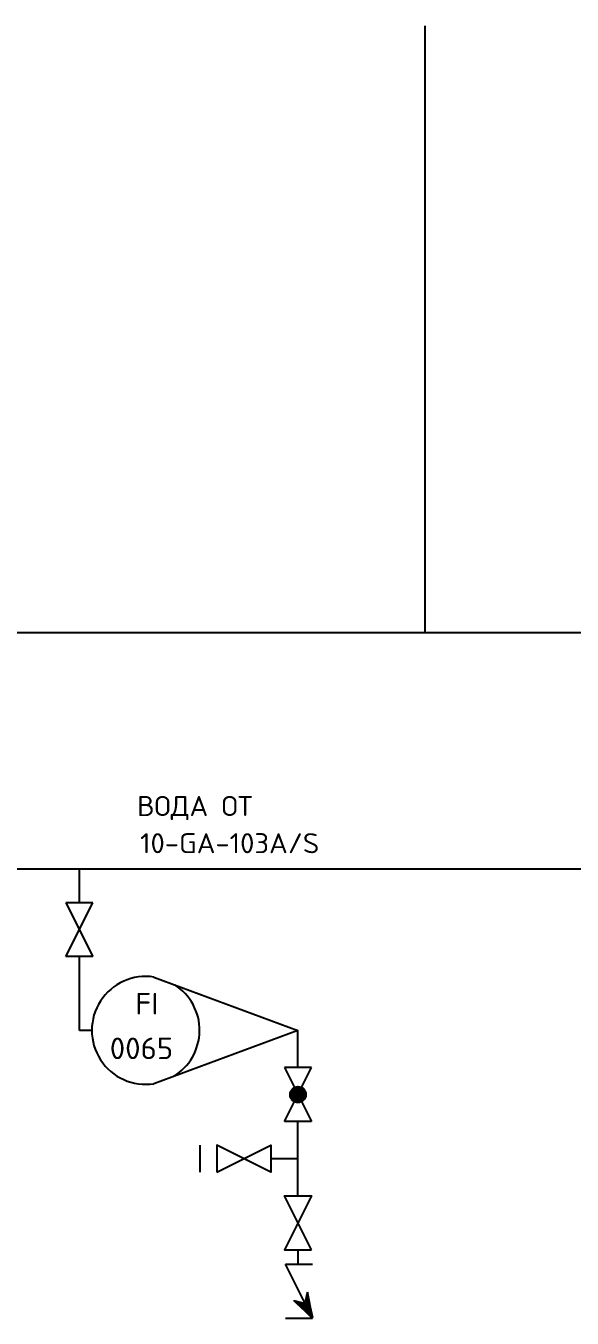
# Model space of a CAD drawing. Extents: x 270 to 589, y 86 to 206.
# Drawn here: x 404.39 to 407.94, y 111.15 to 119.53 of the extents above; entities that cross this region are included whole.
import ezdxf

# ---------------------------------------------------------------- set-up
doc = ezdxf.new("R2010")
doc.units = 0
doc.header["$MEASUREMENT"] = 0
doc.layers.get('0').update_dxf_attribs({"linetype": 'CONTINUOUS'})
doc.layers.add('IN-MAJ-PROC', color=3, linetype='CONTINUOUS')
doc.layers.add('IN-MIN-PROC', color=7, linetype='CONTINUOUS')
doc.styles.add('S1', font='SIMPLEX.shx')
doc.styles.add('SIMPLEX', font='SIMPLEX')

msp = doc.modelspace()

# ---------------------------------------------------------------- hatches: boundary and pattern name
at = {"linetype": 'CONTINUOUS'}
h = msp.add_hatch(dxfattribs=at)
h.set_pattern_fill('ANSI31', color=2, scale=0.0014, angle=90, style=0)
h.set_pattern_definition([(135, (433.87516385, -248.9680968), (-0.00012374368671, -0.00012374368671), [])])
edge = h.paths.add_edge_path()
edge.add_arc((406.1601, 112.5973), 0.0516, 0, 360)

# ---------------------------------------------------------------- linework, layer by layer
at = {"color": 6, "linetype": 'CONTINUOUS'}
msp.add_line((271.0838, 115.597), (567.7018, 115.597, 0.5582), dxfattribs=at)
at = {"color": 5, "linetype": 'CONTINUOUS'}
for p, q in [((392.3479, 114.0621), (408.3524, 114.0621)), ((404.8212, 113.0139), (404.7402, 113.0139)), ((406.1597, 111.5896), (406.1597, 111.496))]:
    msp.add_line(p, q, dxfattribs=at)
at = {"color": 2}
for p, q in [((404.6527, 113.493), (404.8277, 113.843)), ((404.6527, 113.843), (404.8277, 113.493)), ((404.8277, 113.843), (404.6527, 113.843)), ((404.8277, 113.493), (404.6527, 113.493)), ((406.0722, 112.4224), (406.2472, 112.7724)), ((406.0722, 112.7724), (406.2472, 112.4224)), ((406.2472, 112.7724), (406.0722, 112.7724)), ((406.2472, 112.4224), (406.0722, 112.4224)), ((406.0792, 111.496), (406.2542, 111.496)), ((406.2542, 111.146), (406.0792, 111.496)), ((406.0792, 111.146), (406.2542, 111.146))]:
    msp.add_line(p, q, dxfattribs=at)
at = {"color": 2, "linetype": 'CONTINUOUS'}
for p, q in [((405.5228, 112.2696), (405.5228, 112.0942)), ((406.1331, 111.2597), (406.2069, 111.2405)), ((406.2542, 111.146), (406.1331, 111.2597)), ((406.1545, 111.2396), (406.1349, 111.2592)), ((406.1352, 111.2578), (406.1363, 111.2589)), ((406.137, 111.2571), (406.1382, 111.2584)), ((406.1377, 111.2554), (406.1389, 111.2565)), ((406.1953, 111.2013), (406.1382, 111.2584)), ((406.1395, 111.2547), (406.1422, 111.2573)), ((406.1403, 111.253), (406.1413, 111.254)), ((406.236, 111.1631), (406.1416, 111.2575)), ((406.1419, 111.2522), (406.145, 111.2553)), ((406.1428, 111.2506), (406.1438, 111.2516)), ((406.1432, 111.2559), (406.1441, 111.2568)), ((406.1444, 111.2497), (406.1475, 111.2528)), ((406.1454, 111.2482), (406.1463, 111.2491)), ((406.1457, 111.2534), (406.148, 111.2558)), ((406.1469, 111.2472), (406.15, 111.2503)), ((406.1479, 111.2458), (406.1488, 111.2466)), ((406.1481, 111.251), (406.1512, 111.254)), ((406.2544, 111.1496), (406.1483, 111.2558)), ((406.1494, 111.2547), (406.15, 111.2553)), ((406.1494, 111.2448), (406.1525, 111.2479)), ((406.1505, 111.2434), (406.1512, 111.2441)), ((406.1506, 111.2485), (406.1537, 111.2516)), ((406.2538, 111.1527), (406.1516, 111.2549)), ((406.1518, 111.2522), (406.1539, 111.2543)), ((406.1518, 111.2423), (406.1549, 111.2454)), ((406.153, 111.241), (406.1537, 111.2417)), ((406.1531, 111.246), (406.1562, 111.2491)), ((406.1543, 111.2497), (406.1574, 111.2528)), ((406.1543, 111.2398), (406.1574, 111.2429)), ((406.2532, 111.1558), (406.155, 111.254)), ((406.1556, 111.2534), (406.1559, 111.2538)), ((406.1556, 111.2435), (406.1587, 111.2466)), ((406.1556, 111.2386), (406.1562, 111.2392)), ((406.1568, 111.2472), (406.1599, 111.2503)), ((406.1569, 111.2374), (406.1599, 111.2404)), ((406.158, 111.251), (406.1598, 111.2527)), ((406.158, 111.2411), (406.1611, 111.2441)), ((406.1581, 111.2362), (406.1587, 111.2367)), ((406.2526, 111.1589), (406.1583, 111.2531)), ((406.1593, 111.2448), (406.1624, 111.2479)), ((406.1594, 111.235), (406.1624, 111.238)), ((406.1605, 111.2485), (406.1636, 111.2516)), ((406.1605, 111.2386), (406.1636, 111.2417)), ((406.252, 111.1619), (406.1617, 111.2523)), ((406.1617, 111.2522), (406.1618, 111.2522)), ((406.1617, 111.2423), (406.1648, 111.2454)), ((406.162, 111.2326), (406.1648, 111.2355)), ((406.163, 111.246), (406.1661, 111.2491)), ((406.163, 111.2361), (406.1661, 111.2392)), ((406.1642, 111.2497), (406.1657, 111.2512)), ((406.1642, 111.2398), (406.1673, 111.2429)), ((406.2514, 111.165), (406.165, 111.2514)), ((406.1655, 111.2435), (406.1686, 111.2466)), ((406.1655, 111.2336), (406.1686, 111.2367)), ((406.1667, 111.2472), (406.1696, 111.2502)), ((406.1667, 111.2373), (406.1698, 111.2404)), ((406.1679, 111.2411), (406.171, 111.2441)), ((406.2508, 111.1681), (406.1684, 111.2505)), ((406.1692, 111.2448), (406.1723, 111.2479)), ((406.1692, 111.2349), (406.1723, 111.238)), ((406.1704, 111.2485), (406.1716, 111.2497)), ((406.1704, 111.2386), (406.1735, 111.2417)), ((406.1716, 111.2423), (406.1747, 111.2454)), ((406.1716, 111.2324), (406.1747, 111.2355)), ((406.2502, 111.1712), (406.1717, 111.2497)), ((406.1729, 111.246), (406.1755, 111.2487)), ((406.1729, 111.2361), (406.176, 111.2392)), ((406.1741, 111.2398), (406.1772, 111.2429)), ((406.2496, 111.1742), (406.1751, 111.2488)), ((406.1754, 111.2435), (406.1785, 111.2466)), ((406.1754, 111.2336), (406.1785, 111.2367)), ((406.1766, 111.2472), (406.1775, 111.2481)), ((406.1766, 111.2373), (406.1797, 111.2404)), ((406.1778, 111.2411), (406.1809, 111.2441)), ((406.249, 111.1773), (406.1784, 111.2479)), ((406.1791, 111.2448), (406.1814, 111.2471)), ((406.1791, 111.2349), (406.1822, 111.238)), ((406.1803, 111.2386), (406.1834, 111.2417)), ((406.1815, 111.2423), (406.1846, 111.2454)), ((406.1815, 111.2324), (406.1846, 111.2355)), ((406.2484, 111.1804), (406.1817, 111.247)), ((406.1828, 111.246), (406.1834, 111.2466)), ((406.1828, 111.2361), (406.1859, 111.2392)), ((406.184, 111.2398), (406.1871, 111.2429)), ((406.2478, 111.1835), (406.1851, 111.2462)), ((406.1853, 111.2435), (406.1873, 111.2456)), ((406.1853, 111.2336), (406.1884, 111.2367)), ((406.1865, 111.2373), (406.1896, 111.2404)), ((406.1877, 111.2411), (406.1908, 111.2441)), ((406.2472, 111.1866), (406.1884, 111.2453)), ((406.189, 111.2448), (406.1893, 111.2451)), ((406.189, 111.2349), (406.1921, 111.238)), ((406.1902, 111.2386), (406.1933, 111.2417)), ((406.1914, 111.2423), (406.1932, 111.2441)), ((406.1914, 111.2324), (406.1945, 111.2355)), ((406.2466, 111.1896), (406.1918, 111.2444)), ((406.1927, 111.2361), (406.1958, 111.2392)), ((406.1939, 111.2398), (406.197, 111.2429)), ((406.246, 111.1927), (406.1951, 111.2436)), ((406.1952, 111.2435), (406.1952, 111.2435)), ((406.1952, 111.2336), (406.1983, 111.2367)), ((406.1964, 111.2373), (406.1995, 111.2404)), ((406.1976, 111.2411), (406.2007, 111.2441)), ((406.2454, 111.1958), (406.1985, 111.2427)), ((406.1989, 111.2448), (406.202, 111.2479)), ((406.1989, 111.2349), (406.202, 111.238)), ((406.2001, 111.2386), (406.2032, 111.2417)), ((406.2013, 111.2423), (406.2044, 111.2454)), ((406.2013, 111.2324), (406.2044, 111.2355)), ((406.2448, 111.1989), (406.2018, 111.2418)), ((406.2026, 111.246), (406.2057, 111.2491)), ((406.2026, 111.2361), (406.2057, 111.2392)), ((406.2038, 111.2497), (406.2069, 111.2528)), ((406.2038, 111.2398), (406.2069, 111.2429)), ((406.2051, 111.2435), (406.2082, 111.2466)), ((406.2051, 111.2336), (406.2082, 111.2367)), ((406.2442, 111.2019), (406.2052, 111.2409)), ((406.2063, 111.2472), (406.2094, 111.2503)), ((406.2063, 111.2373), (406.2094, 111.2404)), ((406.2069, 111.2405), (406.2201, 111.3031)), ((406.2075, 111.251), (406.2106, 111.254)), ((406.2075, 111.2411), (406.2106, 111.2441)), ((406.2088, 111.2547), (406.2119, 111.2578)), ((406.2088, 111.2448), (406.2119, 111.2479)), ((406.2088, 111.2349), (406.2119, 111.238)), ((406.21, 111.2485), (406.2131, 111.2516)), ((406.21, 111.2386), (406.2131, 111.2417)), ((406.2219, 111.3158), (406.211, 111.2579)), ((406.2112, 111.2522), (406.2143, 111.2553)), ((406.2112, 111.2423), (406.2143, 111.2454)), ((406.2112, 111.2324), (406.2143, 111.2355)), ((406.2113, 111.2597), (406.2131, 111.2615)), ((406.2381, 111.2327), (406.2113, 111.2595)), ((406.2375, 111.2358), (406.2117, 111.2616)), ((406.2119, 111.2628), (406.2143, 111.2652)), ((406.2369, 111.2389), (406.2121, 111.2637)), ((406.2125, 111.2658), (406.2156, 111.2689)), ((406.2363, 111.242), (406.2125, 111.2658)), ((406.2125, 111.2559), (406.2156, 111.259)), ((406.2125, 111.246), (406.2156, 111.2491)), ((406.2125, 111.2361), (406.2156, 111.2392)), ((406.2357, 111.245), (406.2129, 111.2679)), ((406.2351, 111.2481), (406.2133, 111.27)), ((406.2137, 111.2695), (406.2168, 111.2726)), ((406.2345, 111.2512), (406.2137, 111.272)), ((406.2137, 111.2596), (406.2168, 111.2627)), ((406.2137, 111.2497), (406.2168, 111.2528)), ((406.2137, 111.2398), (406.2168, 111.2429)), ((406.2339, 111.2543), (406.2141, 111.2741)), ((406.2142, 111.2749), (406.2143, 111.2751)), ((406.2333, 111.2573), (406.2144, 111.2762)), ((406.2148, 111.278), (406.2156, 111.2788)), ((406.2327, 111.2604), (406.2148, 111.2783)), ((406.215, 111.2732), (406.2181, 111.2763)), ((406.215, 111.2633), (406.2181, 111.2664)), ((406.215, 111.2534), (406.2181, 111.2565)), ((406.215, 111.2435), (406.2181, 111.2466)), ((406.215, 111.2336), (406.2181, 111.2367)), ((406.2321, 111.2635), (406.2152, 111.2804)), ((406.2154, 111.281), (406.2168, 111.2825)), ((406.2315, 111.2666), (406.2156, 111.2825)), ((406.2159, 111.2841), (406.2181, 111.2862)), ((406.2309, 111.2697), (406.216, 111.2845)), ((406.2162, 111.2769), (406.2193, 111.28)), ((406.2162, 111.267), (406.2193, 111.2701)), ((406.2162, 111.2571), (406.2193, 111.2602)), ((406.2162, 111.2472), (406.2193, 111.2503)), ((406.2162, 111.2373), (406.2193, 111.2404)), ((406.2303, 111.2727), (406.2164, 111.2866)), ((406.2165, 111.2871), (406.2193, 111.2899)), ((406.2297, 111.2758), (406.2168, 111.2887)), ((406.2291, 111.2789), (406.2172, 111.2908)), ((406.2174, 111.2905), (406.2205, 111.2936)), ((406.2174, 111.2806), (406.2205, 111.2837)), ((406.2174, 111.2707), (406.2205, 111.2738)), ((406.2174, 111.2609), (406.2205, 111.2639)), ((406.2174, 111.251), (406.2205, 111.254)), ((406.2174, 111.2411), (406.2205, 111.2441)), ((406.2285, 111.282), (406.2176, 111.2929)), ((406.2279, 111.285), (406.218, 111.295)), ((406.2273, 111.2881), (406.2184, 111.2971)), ((406.2267, 111.2912), (406.2187, 111.2991)), ((406.2187, 111.2943), (406.2218, 111.2974)), ((406.2187, 111.2844), (406.2218, 111.2875)), ((406.2187, 111.2745), (406.2218, 111.2776)), ((406.2187, 111.2646), (406.2218, 111.2677)), ((406.2187, 111.2547), (406.2218, 111.2578)), ((406.2187, 111.2448), (406.2218, 111.2479)), ((406.2187, 111.2349), (406.2218, 111.238)), ((406.2188, 111.2993), (406.2193, 111.2998)), ((406.2261, 111.2943), (406.2191, 111.3012)), ((406.2194, 111.3024), (406.2205, 111.3035)), ((406.2255, 111.2973), (406.2195, 111.3033)), ((406.2199, 111.3054), (406.2218, 111.3073)), ((406.2249, 111.3004), (406.2199, 111.3054)), ((406.2199, 111.298), (406.223, 111.3011)), ((406.2199, 111.2881), (406.223, 111.2912)), ((406.2199, 111.2782), (406.223, 111.2813)), ((406.2199, 111.2683), (406.223, 111.2714)), ((406.2199, 111.2584), (406.223, 111.2615)), ((406.2199, 111.2485), (406.223, 111.2516)), ((406.2199, 111.2386), (406.223, 111.2417)), ((406.2201, 111.3031), (406.2545, 111.1493)), ((406.2243, 111.3035), (406.2203, 111.3075)), ((406.2205, 111.3085), (406.2228, 111.3108)), ((406.2237, 111.3066), (406.2207, 111.3096)), ((406.2211, 111.3116), (406.2224, 111.3129)), ((406.2231, 111.3097), (406.2211, 111.3116)), ((406.2211, 111.3017), (406.2241, 111.3046)), ((406.2211, 111.2918), (406.2242, 111.2949)), ((406.2211, 111.2819), (406.2242, 111.285)), ((406.2211, 111.272), (406.2242, 111.2751)), ((406.2211, 111.2621), (406.2242, 111.2652)), ((406.2211, 111.2522), (406.2242, 111.2553)), ((406.2211, 111.2423), (406.2242, 111.2454)), ((406.2211, 111.2324), (406.2242, 111.2355)), ((406.2225, 111.3127), (406.2215, 111.3137)), ((406.2545, 111.1493), (406.2219, 111.3158)), ((406.2224, 111.3054), (406.2237, 111.3067)), ((406.2224, 111.2955), (406.2253, 111.2984)), ((406.2224, 111.2856), (406.2255, 111.2887)), ((406.2224, 111.2757), (406.2255, 111.2788)), ((406.2224, 111.2658), (406.2255, 111.2689)), ((406.2224, 111.2559), (406.2255, 111.259)), ((406.2224, 111.246), (406.2255, 111.2491)), ((406.2224, 111.2361), (406.2255, 111.2392)), ((406.2236, 111.2992), (406.2249, 111.3005)), ((406.2236, 111.2893), (406.2265, 111.2922)), ((406.2236, 111.2794), (406.2267, 111.2825)), ((406.2236, 111.2695), (406.2267, 111.2726)), ((406.2236, 111.2596), (406.2267, 111.2627)), ((406.2236, 111.2497), (406.2267, 111.2528)), ((406.2236, 111.2398), (406.2267, 111.2429)), ((406.2249, 111.293), (406.2261, 111.2943)), ((406.2249, 111.2831), (406.2277, 111.286)), ((406.2249, 111.2732), (406.228, 111.2763)), ((406.2249, 111.2633), (406.228, 111.2664)), ((406.2249, 111.2534), (406.228, 111.2565)), ((406.2249, 111.2435), (406.228, 111.2466)), ((406.2249, 111.2336), (406.228, 111.2367)), ((406.2261, 111.2868), (406.2273, 111.288)), ((406.2261, 111.2769), (406.2289, 111.2798)), ((406.2261, 111.267), (406.2292, 111.2701)), ((406.2261, 111.2571), (406.2292, 111.2602)), ((406.2261, 111.2472), (406.2292, 111.2503)), ((406.2261, 111.2373), (406.2292, 111.2404)), ((406.2273, 111.2806), (406.2285, 111.2818)), ((406.2273, 111.2707), (406.2301, 111.2736)), ((406.2273, 111.2609), (406.2304, 111.2639)), ((406.2273, 111.251), (406.2304, 111.254)), ((406.2273, 111.2411), (406.2304, 111.2441)), ((406.2286, 111.2745), (406.2297, 111.2756)), ((406.2286, 111.2646), (406.2314, 111.2673)), ((406.2286, 111.2547), (406.2317, 111.2578)), ((406.2286, 111.2448), (406.2317, 111.2479)), ((406.2286, 111.2349), (406.2317, 111.238)), ((406.2298, 111.2683), (406.231, 111.2694)), ((406.2298, 111.2584), (406.2326, 111.2611)), ((406.2298, 111.2485), (406.2329, 111.2516)), ((406.2298, 111.2386), (406.2329, 111.2417)), ((406.231, 111.2621), (406.2322, 111.2632)), ((406.231, 111.2522), (406.2338, 111.2549)), ((406.231, 111.2423), (406.2341, 111.2454)), ((406.231, 111.2324), (406.2341, 111.2355)), ((406.2323, 111.2559), (406.2334, 111.257)), ((406.2323, 111.246), (406.235, 111.2487)), ((406.2323, 111.2361), (406.2354, 111.2392)), ((406.2335, 111.2497), (406.2346, 111.2508)), ((406.2335, 111.2398), (406.2362, 111.2425)), ((406.2348, 111.2435), (406.2358, 111.2446)), ((406.2348, 111.2336), (406.2374, 111.2363)), ((406.236, 111.2373), (406.237, 111.2384)), ((406.1607, 111.2338), (406.1611, 111.2342)), ((406.1632, 111.2314), (406.1636, 111.2318)), ((406.1645, 111.2302), (406.1673, 111.233)), ((406.1658, 111.229), (406.1661, 111.2293)), ((406.1671, 111.2278), (406.1698, 111.2305)), ((406.1679, 111.2312), (406.171, 111.2342)), ((406.1684, 111.2266), (406.1686, 111.2268)), ((406.1696, 111.2254), (406.1723, 111.2281)), ((406.1704, 111.2287), (406.1735, 111.2318)), ((406.1709, 111.2242), (406.171, 111.2243)), ((406.1722, 111.223), (406.1747, 111.2256)), ((406.1729, 111.2262), (406.176, 111.2293)), ((406.1735, 111.2218), (406.1735, 111.2219)), ((406.1741, 111.2299), (406.1772, 111.233)), ((406.1747, 111.2206), (406.1772, 111.2231)), ((406.1754, 111.2237), (406.1785, 111.2268)), ((406.1766, 111.2274), (406.1797, 111.2305)), ((406.1773, 111.2182), (406.1797, 111.2206)), ((406.1778, 111.2312), (406.1809, 111.2342)), ((406.1778, 111.2213), (406.1809, 111.2243)), ((406.1791, 111.225), (406.1822, 111.2281)), ((406.1798, 111.2158), (406.1822, 111.2182)), ((406.1803, 111.2287), (406.1834, 111.2318)), ((406.1803, 111.2188), (406.1834, 111.2219)), ((406.1815, 111.2225), (406.1846, 111.2256)), ((406.1824, 111.2134), (406.1846, 111.2157)), ((406.1828, 111.2262), (406.1859, 111.2293)), ((406.1828, 111.2163), (406.1859, 111.2194)), ((406.184, 111.2299), (406.1871, 111.233)), ((406.184, 111.22), (406.1871, 111.2231)), ((406.1849, 111.211), (406.1871, 111.2132)), ((406.1853, 111.2237), (406.1884, 111.2268)), ((406.1853, 111.2138), (406.1884, 111.2169)), ((406.1865, 111.2274), (406.1896, 111.2305)), ((406.1865, 111.2175), (406.1896, 111.2206)), ((406.1875, 111.2086), (406.1896, 111.2107)), ((406.1877, 111.2312), (406.1908, 111.2342)), ((406.1877, 111.2213), (406.1908, 111.2243)), ((406.1877, 111.2114), (406.1908, 111.2144)), ((406.189, 111.225), (406.1921, 111.2281)), ((406.189, 111.2151), (406.1921, 111.2182)), ((406.1901, 111.2062), (406.1921, 111.2083)), ((406.1902, 111.2287), (406.1933, 111.2318)), ((406.1902, 111.2188), (406.1933, 111.2219)), ((406.1902, 111.2089), (406.1933, 111.212)), ((406.1914, 111.2225), (406.1945, 111.2256)), ((406.1914, 111.2126), (406.1945, 111.2157)), ((406.1926, 111.2038), (406.1945, 111.2058)), ((406.1927, 111.2262), (406.1958, 111.2293)), ((406.1927, 111.2163), (406.1958, 111.2194)), ((406.1927, 111.2064), (406.1958, 111.2095)), ((406.1939, 111.2299), (406.197, 111.233)), ((406.1939, 111.22), (406.197, 111.2231)), ((406.1939, 111.2101), (406.197, 111.2132)), ((406.1952, 111.2237), (406.1983, 111.2268)), ((406.1952, 111.2138), (406.1983, 111.2169)), ((406.1952, 111.2039), (406.1983, 111.207)), ((406.1952, 111.2014), (406.197, 111.2033)), ((406.1964, 111.2274), (406.1995, 111.2305)), ((406.1964, 111.2175), (406.1995, 111.2206)), ((406.1964, 111.2076), (406.1995, 111.2107)), ((406.1976, 111.2312), (406.2007, 111.2342)), ((406.1976, 111.2213), (406.2007, 111.2243)), ((406.1976, 111.2114), (406.2007, 111.2144)), ((406.1976, 111.2015), (406.2007, 111.2045)), ((406.1977, 111.1991), (406.1995, 111.2008)), ((406.1989, 111.225), (406.202, 111.2281)), ((406.1989, 111.2151), (406.202, 111.2182)), ((406.1989, 111.2052), (406.202, 111.2083)), ((406.2001, 111.2287), (406.2032, 111.2318)), ((406.2001, 111.2188), (406.2032, 111.2219)), ((406.2001, 111.2089), (406.2032, 111.212)), ((406.2001, 111.199), (406.2032, 111.2021)), ((406.2003, 111.1967), (406.202, 111.1984)), ((406.2013, 111.2225), (406.2044, 111.2256)), ((406.2013, 111.2126), (406.2044, 111.2157)), ((406.2013, 111.2027), (406.2044, 111.2058)), ((406.2026, 111.2262), (406.2057, 111.2293)), ((406.2026, 111.2163), (406.2057, 111.2194)), ((406.2026, 111.2064), (406.2057, 111.2095)), ((406.2026, 111.1965), (406.2057, 111.1996)), ((406.2028, 111.1943), (406.2044, 111.1959)), ((406.2038, 111.2299), (406.2069, 111.233)), ((406.2038, 111.22), (406.2069, 111.2231)), ((406.2038, 111.2101), (406.2069, 111.2132)), ((406.2038, 111.2002), (406.2069, 111.2033)), ((406.2051, 111.2237), (406.2082, 111.2268)), ((406.2051, 111.2138), (406.2082, 111.2169)), ((406.2051, 111.2039), (406.2082, 111.207)), ((406.2051, 111.194), (406.2082, 111.1971)), ((406.2054, 111.1919), (406.2069, 111.1934)), ((406.2063, 111.2274), (406.2094, 111.2305)), ((406.2063, 111.2175), (406.2094, 111.2206)), ((406.2063, 111.2076), (406.2094, 111.2107)), ((406.2063, 111.1977), (406.2094, 111.2008)), ((406.2075, 111.2312), (406.2106, 111.2342)), ((406.2075, 111.2213), (406.2106, 111.2243)), ((406.2075, 111.2114), (406.2106, 111.2144)), ((406.2075, 111.2015), (406.2106, 111.2045)), ((406.2075, 111.1916), (406.2106, 111.1946)), ((406.2079, 111.1895), (406.2094, 111.1909)), ((406.2088, 111.225), (406.2119, 111.2281)), ((406.2088, 111.2151), (406.2119, 111.2182)), ((406.2088, 111.2052), (406.2119, 111.2083)), ((406.2088, 111.1953), (406.2119, 111.1984)), ((406.21, 111.2287), (406.2131, 111.2318)), ((406.21, 111.2188), (406.2131, 111.2219)), ((406.21, 111.2089), (406.2131, 111.212)), ((406.21, 111.199), (406.2131, 111.2021)), ((406.21, 111.1891), (406.2131, 111.1922)), ((406.2105, 111.1871), (406.2119, 111.1885)), ((406.2112, 111.2225), (406.2143, 111.2256)), ((406.2112, 111.2126), (406.2143, 111.2157)), ((406.2112, 111.2027), (406.2143, 111.2058)), ((406.2112, 111.1928), (406.2143, 111.1959)), ((406.2125, 111.2262), (406.2156, 111.2293)), ((406.2125, 111.2163), (406.2156, 111.2194)), ((406.2125, 111.2064), (406.2156, 111.2095)), ((406.2125, 111.1965), (406.2156, 111.1996)), ((406.2125, 111.1866), (406.2156, 111.1897)), ((406.213, 111.1847), (406.2143, 111.186)), ((406.2137, 111.2299), (406.2168, 111.233)), ((406.2137, 111.22), (406.2168, 111.2231)), ((406.2137, 111.2101), (406.2168, 111.2132)), ((406.2137, 111.2002), (406.2168, 111.2033)), ((406.2137, 111.1903), (406.2168, 111.1934)), ((406.215, 111.2237), (406.2181, 111.2268)), ((406.215, 111.2138), (406.2181, 111.2169)), ((406.215, 111.2039), (406.2181, 111.207)), ((406.215, 111.194), (406.2181, 111.1971)), ((406.215, 111.1841), (406.2181, 111.1872)), ((406.2156, 111.1823), (406.2168, 111.1835)), ((406.2162, 111.2274), (406.2193, 111.2305)), ((406.2162, 111.2175), (406.2193, 111.2206)), ((406.2162, 111.2076), (406.2193, 111.2107)), ((406.2162, 111.1977), (406.2193, 111.2008)), ((406.2162, 111.1878), (406.2193, 111.1909)), ((406.2174, 111.2312), (406.2205, 111.2342)), ((406.2174, 111.2213), (406.2205, 111.2243)), ((406.2174, 111.2114), (406.2205, 111.2144)), ((406.2174, 111.2015), (406.2205, 111.2045)), ((406.2174, 111.1916), (406.2205, 111.1946)), ((406.2174, 111.1817), (406.2205, 111.1847)), ((406.2181, 111.1799), (406.2193, 111.181)), ((406.2187, 111.225), (406.2218, 111.2281)), ((406.2187, 111.2151), (406.2218, 111.2182)), ((406.2187, 111.2052), (406.2218, 111.2083)), ((406.2187, 111.1953), (406.2218, 111.1984)), ((406.2187, 111.1854), (406.2218, 111.1885)), ((406.2199, 111.2287), (406.223, 111.2318)), ((406.2199, 111.2188), (406.223, 111.2219)), ((406.2199, 111.2089), (406.223, 111.212)), ((406.2199, 111.199), (406.223, 111.2021)), ((406.2199, 111.1891), (406.223, 111.1922)), ((406.2199, 111.1792), (406.223, 111.1823)), ((406.2207, 111.1775), (406.2218, 111.1786)), ((406.2211, 111.2225), (406.2242, 111.2256)), ((406.2211, 111.2126), (406.2242, 111.2157)), ((406.2211, 111.2027), (406.2242, 111.2058)), ((406.2211, 111.1928), (406.2242, 111.1959)), ((406.2211, 111.1829), (406.2242, 111.186)), ((406.2224, 111.2262), (406.2255, 111.2293)), ((406.2224, 111.2163), (406.2255, 111.2194)), ((406.2224, 111.2064), (406.2255, 111.2095)), ((406.2224, 111.1965), (406.2255, 111.1996)), ((406.2224, 111.1866), (406.2255, 111.1897)), ((406.2224, 111.1767), (406.2255, 111.1798)), ((406.2232, 111.1751), (406.2242, 111.1761)), ((406.2236, 111.2299), (406.2267, 111.233)), ((406.2236, 111.22), (406.2267, 111.2231)), ((406.2236, 111.2101), (406.2267, 111.2132)), ((406.2236, 111.2002), (406.2267, 111.2033)), ((406.2236, 111.1903), (406.2267, 111.1934)), ((406.2236, 111.1804), (406.2267, 111.1835)), ((406.2249, 111.2237), (406.228, 111.2268)), ((406.2249, 111.2138), (406.228, 111.2169)), ((406.2249, 111.2039), (406.228, 111.207)), ((406.2249, 111.194), (406.228, 111.1971)), ((406.2249, 111.1841), (406.228, 111.1872)), ((406.2249, 111.1742), (406.228, 111.1773)), ((406.2258, 111.1727), (406.2267, 111.1736)), ((406.2261, 111.2274), (406.2292, 111.2305)), ((406.2261, 111.2175), (406.2292, 111.2206)), ((406.2261, 111.2076), (406.2292, 111.2107)), ((406.2261, 111.1977), (406.2292, 111.2008)), ((406.2261, 111.1878), (406.2292, 111.1909)), ((406.2261, 111.1779), (406.2292, 111.181)), ((406.2273, 111.2312), (406.2304, 111.2342)), ((406.2273, 111.2213), (406.2304, 111.2243)), ((406.2273, 111.2114), (406.2304, 111.2144)), ((406.2273, 111.2015), (406.2304, 111.2045)), ((406.2273, 111.1916), (406.2304, 111.1946)), ((406.2273, 111.1817), (406.2304, 111.1847)), ((406.2273, 111.1718), (406.2304, 111.1748)), ((406.2283, 111.1703), (406.2292, 111.1711)), ((406.2286, 111.225), (406.2317, 111.2281)), ((406.2286, 111.2151), (406.2317, 111.2182)), ((406.2286, 111.2052), (406.2317, 111.2083)), ((406.2286, 111.1953), (406.2317, 111.1984)), ((406.2286, 111.1854), (406.2317, 111.1885)), ((406.2286, 111.1755), (406.2317, 111.1786)), ((406.2298, 111.2287), (406.2329, 111.2318)), ((406.2298, 111.2188), (406.2329, 111.2219)), ((406.2298, 111.2089), (406.2329, 111.212)), ((406.2298, 111.199), (406.2329, 111.2021)), ((406.2298, 111.1891), (406.2329, 111.1922)), ((406.2298, 111.1792), (406.2329, 111.1823)), ((406.2298, 111.1693), (406.2329, 111.1724)), ((406.2309, 111.1679), (406.2317, 111.1687)), ((406.231, 111.2225), (406.2341, 111.2256)), ((406.231, 111.2126), (406.2341, 111.2157)), ((406.231, 111.2027), (406.2341, 111.2058)), ((406.231, 111.1928), (406.2341, 111.1959)), ((406.231, 111.1829), (406.2341, 111.186)), ((406.231, 111.173), (406.2341, 111.1761)), ((406.2323, 111.2262), (406.2354, 111.2293)), ((406.2323, 111.2163), (406.2354, 111.2194)), ((406.2323, 111.2064), (406.2354, 111.2095)), ((406.2323, 111.1965), (406.2354, 111.1996)), ((406.2323, 111.1866), (406.2354, 111.1897)), ((406.2323, 111.1767), (406.2354, 111.1798)), ((406.2323, 111.1668), (406.2354, 111.1699)), ((406.2334, 111.1655), (406.2341, 111.1662)), ((406.2335, 111.2299), (406.2366, 111.233)), ((406.2335, 111.22), (406.2366, 111.2231)), ((406.2335, 111.2101), (406.2366, 111.2132)), ((406.2335, 111.2002), (406.2366, 111.2033)), ((406.2335, 111.1903), (406.2366, 111.1934)), ((406.2335, 111.1804), (406.2366, 111.1835)), ((406.2335, 111.1705), (406.2366, 111.1736)), ((406.2348, 111.2237), (406.2378, 111.2268)), ((406.2348, 111.2138), (406.2378, 111.2169)), ((406.2348, 111.2039), (406.2378, 111.207)), ((406.2348, 111.194), (406.2378, 111.1971)), ((406.2348, 111.1841), (406.2378, 111.1872)), ((406.2348, 111.1742), (406.2378, 111.1773)), ((406.2348, 111.1643), (406.2378, 111.1674)), ((406.236, 111.2274), (406.2387, 111.2301)), ((406.236, 111.2175), (406.2391, 111.2206)), ((406.236, 111.2076), (406.2391, 111.2107)), ((406.236, 111.1977), (406.2391, 111.2008)), ((406.236, 111.1878), (406.2391, 111.1909)), ((406.236, 111.1779), (406.2391, 111.181)), ((406.236, 111.168), (406.2391, 111.1711)), ((406.236, 111.1631), (406.2366, 111.1637)), ((406.2372, 111.2312), (406.2382, 111.2322)), ((406.2372, 111.2213), (406.2399, 111.2239)), ((406.2372, 111.2114), (406.2403, 111.2144)), ((406.2372, 111.2015), (406.2403, 111.2045)), ((406.2372, 111.1916), (406.2403, 111.1946)), ((406.2372, 111.1817), (406.2403, 111.1847)), ((406.2372, 111.1718), (406.2403, 111.1748)), ((406.2373, 111.1619), (406.2403, 111.1649)), ((406.2385, 111.225), (406.2395, 111.226)), ((406.2385, 111.2151), (406.2411, 111.2177)), ((406.2385, 111.2052), (406.2416, 111.2083)), ((406.2385, 111.1953), (406.2416, 111.1984)), ((406.2385, 111.1854), (406.2416, 111.1885)), ((406.2385, 111.1755), (406.2416, 111.1786)), ((406.2385, 111.1656), (406.2416, 111.1687)), ((406.2385, 111.1607), (406.2391, 111.1612)), ((406.2397, 111.2188), (406.2407, 111.2197)), ((406.2397, 111.2089), (406.2423, 111.2115)), ((406.2397, 111.199), (406.2428, 111.2021)), ((406.2397, 111.1891), (406.2428, 111.1922)), ((406.2397, 111.1792), (406.2428, 111.1823)), ((406.2397, 111.1693), (406.2428, 111.1724)), ((406.2398, 111.1595), (406.2428, 111.1625)), ((406.2409, 111.2126), (406.2419, 111.2135)), ((406.2409, 111.2027), (406.2435, 111.2053)), ((406.2409, 111.1928), (406.244, 111.1959)), ((406.2409, 111.1829), (406.244, 111.186)), ((406.2409, 111.173), (406.244, 111.1761)), ((406.2409, 111.1631), (406.244, 111.1662)), ((406.2411, 111.1583), (406.2416, 111.1588)), ((406.2422, 111.2064), (406.2431, 111.2073)), ((406.2422, 111.1965), (406.2447, 111.1991)), ((406.2422, 111.1866), (406.2453, 111.1897)), ((406.2422, 111.1767), (406.2453, 111.1798)), ((406.2422, 111.1668), (406.2453, 111.1699)), ((406.2424, 111.1571), (406.2453, 111.16)), ((406.2434, 111.2002), (406.2443, 111.2011)), ((406.2434, 111.1903), (406.2459, 111.1928)), ((406.2434, 111.1804), (406.2465, 111.1835)), ((406.2434, 111.1705), (406.2465, 111.1736)), ((406.2434, 111.1606), (406.2465, 111.1637)), ((406.2437, 111.1559), (406.244, 111.1563)), ((406.2447, 111.194), (406.2455, 111.1949)), ((406.2447, 111.1841), (406.2472, 111.1866)), ((406.2447, 111.1742), (406.2477, 111.1773)), ((406.2447, 111.1643), (406.2477, 111.1674)), ((406.2449, 111.1547), (406.2477, 111.1575)), ((406.2459, 111.1878), (406.2468, 111.1887)), ((406.2459, 111.1779), (406.2484, 111.1804)), ((406.2459, 111.168), (406.249, 111.1711)), ((406.2459, 111.1581), (406.249, 111.1612)), ((406.2462, 111.1535), (406.2465, 111.1538)), ((406.2471, 111.1817), (406.248, 111.1825)), ((406.2471, 111.1718), (406.2496, 111.1742)), ((406.2471, 111.1619), (406.2502, 111.1649)), ((406.2475, 111.1523), (406.2502, 111.155)), ((406.2484, 111.1755), (406.2492, 111.1763)), ((406.2484, 111.1656), (406.2508, 111.168)), ((406.2484, 111.1557), (406.2515, 111.1588)), ((406.2488, 111.1511), (406.249, 111.1513)), ((406.2496, 111.1693), (406.2504, 111.1701)), ((406.2496, 111.1594), (406.252, 111.1618)), ((406.25, 111.1499), (406.2527, 111.1526)), ((406.2508, 111.1631), (406.2516, 111.1639)), ((406.2508, 111.1532), (406.2532, 111.1556)), ((406.2521, 111.1569), (406.2528, 111.1577)), ((406.2533, 111.1507), (406.2541, 111.1515)), ((406.2513, 111.1487), (406.2515, 111.1489)), ((406.2526, 111.1475), (406.2545, 111.1494))]:
    msp.add_line(p, q, dxfattribs=at)
at = {"color": 2}
for points in [[(405.6342, 112.0935), (405.9842, 112.2685), (405.9842, 112.0935), (405.6342, 112.2685)], [(406.2472, 111.5896), (406.0722, 111.9396), (406.2472, 111.9396), (406.0722, 111.5896)]]:
    msp.add_lwpolyline(points, close=True, dxfattribs=at)
at = {"color": 2, "linetype": 'CONTINUOUS'}
msp.add_circle((406.1601, 112.5973), 0.0516, dxfattribs=at)
for centre, radius, start, end in [((405.1712, 113.0139), 0.35, 81.15289, 278.84711), ((405.1711, 113.0148), 0.3501, 301.11895, 57.43792)]:
    msp.add_arc(centre, radius, start, end)
at = {"layer": 'IN-MAJ-PROC', "color": 5, "linetype": 'CONTINUOUS'}
msp.add_line((406.1597, 112.181), (405.9842, 112.181), dxfattribs=at)
at = {"layer": 'IN-MIN-PROC', "color": 4, "linetype": 'CONTINUOUS'}
msp.add_line((406.9865, 115.597), (406.9865, 119.5348), dxfattribs=at)
at = {"layer": 'IN-MIN-PROC', "color": 5}
for p, q in [((404.7402, 113.843), (404.7402, 114.0621)), ((404.7402, 113.0139), (404.7402, 113.493)), ((406.1597, 112.7724), (406.1597, 113.0139)), ((406.1597, 111.9396), (406.1597, 112.4224))]:
    msp.add_line(p, q, dxfattribs=at)
at = {"layer": 'IN-MIN-PROC', "color": 7}
for p, q in [((405.225, 113.3597), (406.1597, 113.0139)), ((406.1597, 113.0139), (405.225, 112.668))]:
    msp.add_line(p, q, dxfattribs=at)

# ---------------------------------------------------------------- texts
at = {"color": 1, "linetype": 'CONTINUOUS', "style": 'SIMPLEX'}
for s, p in [('ВОДА ОТ', (405.1144, 114.4055)), ('10-GA-103A/S', (405.1348, 114.1641))]:
    msp.add_text(s, height=0.13, dxfattribs=at).set_placement(p)
at = {"color": 7, "linetype": 'CONTINUOUS', "style": 'S1'}
for s, p in [('FI', (405.1027, 113.1173)), ('0065', (404.9379, 112.8273))]:
    msp.add_text(s, height=0.14, dxfattribs=at).set_placement(p)

doc.saveas('drawing.dxf')
